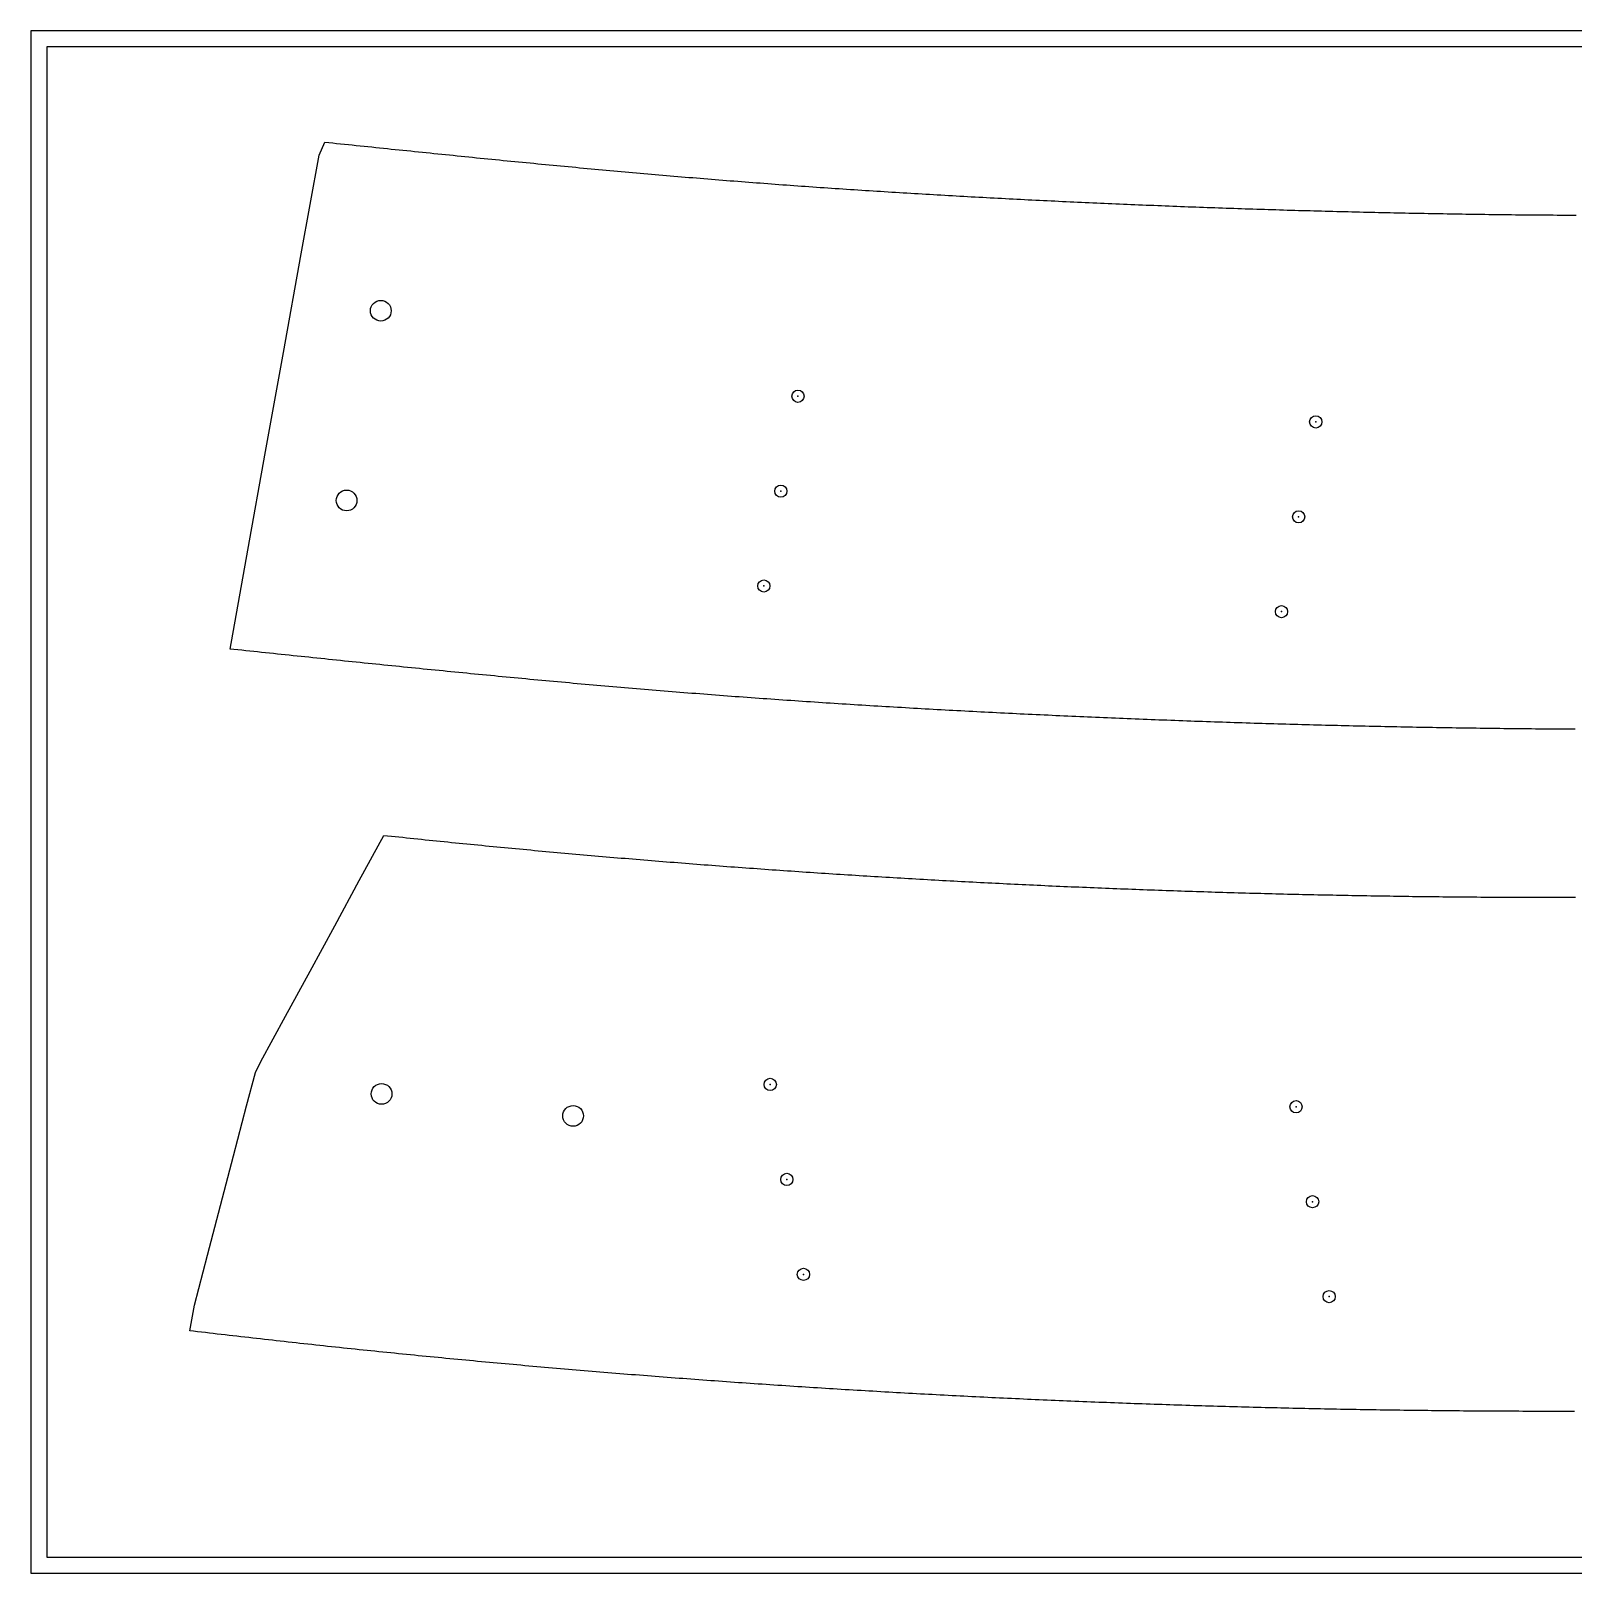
# Model space of a CAD drawing. Extents: x 15 to 497, y 19 to 601.
# Drawn here: x 351.47 to 399.47, y 81.06 to 129.06 of the extents above; entities that cross this region are included whole.
import ezdxf

# ---------------------------------------------------------------- set-up
doc = ezdxf.new("R2010")
doc.units = 0
doc.header["$PDMODE"] = 32
doc.header["$PDSIZE"] = 0.38
doc.layers.get('0').update_dxf_attribs({"linetype": 'CONTINUOUS'})
for name, color, linetype in [('CUT_SHEET', 1, 'CONTINUOUS'), ('DRILLING', 3, 'CONTINUOUS'), ('ENGRAVE', 4, 'CONTINUOUS')]:
    doc.layers.add(name, color=color, linetype=linetype)

# ---------------------------------------------------------------- blocks, each defined once
blk = doc.blocks.new('*U761')
at = {"layer": 'ENGRAVE'}
blk.add_point((0, 0), dxfattribs=at)
blk = doc.blocks.new('*U762')
at = {"layer": 'ENGRAVE', "color": 0, "linetype": 'BYBLOCK'}
for p in [(0, 0), (3, 0), (6, 0)]:
    blk.add_blockref('*U761', p, dxfattribs=at)
blk = doc.blocks.new('*U763')
at = {"layer": 'ENGRAVE'}
blk.add_point((0, 0), dxfattribs=at)
blk = doc.blocks.new('*U764')
at = {"layer": 'ENGRAVE', "color": 0, "linetype": 'BYBLOCK'}
for p in [(0, 0), (3, 0), (6, 0)]:
    blk.add_blockref('*U763', p, dxfattribs=at)
blk = doc.blocks.new('*U803')
at = {"layer": 'ENGRAVE'}
blk.add_point((0, 0), dxfattribs=at)
blk = doc.blocks.new('*U804')
at = {"layer": 'ENGRAVE', "color": 0, "linetype": 'BYBLOCK'}
for p in [(0, 0), (3, 0), (6, 0)]:
    blk.add_blockref('*U803', p, dxfattribs=at)
blk = doc.blocks.new('*U805')
at = {"layer": 'ENGRAVE'}
blk.add_point((0, 0), dxfattribs=at)
blk = doc.blocks.new('*U806')
at = {"layer": 'ENGRAVE', "color": 0, "linetype": 'BYBLOCK'}
for p in [(0, 0), (3, 0), (6, 0)]:
    blk.add_blockref('*U805', p, dxfattribs=at)

msp = doc.modelspace()

# ---------------------------------------------------------------- linework, layer by layer
for points in [[(357.671, 109.82, 0), (358.226, 112.895, 0), (358.78, 115.971, 0), (359.334, 119.046, 0), (359.888, 122.121, 0), (360.443, 125.197, 0), (360.623, 125.599, 0), (360.745, 125.586, 0), (360.867, 125.573, 0), (360.989, 125.56, 0), (361.111, 125.548, 0), (361.233, 125.535, 0), (361.354, 125.522, 0), (361.476, 125.51, 0), (361.598, 125.497, 0), (361.719, 125.484, 0), (361.841, 125.472, 0), (361.962, 125.459, 0), (362.084, 125.447, 0), (362.205, 125.434, 0), (362.326, 125.421, 0), (362.448, 125.409, 0), (362.569, 125.396, 0), (362.69, 125.384, 0), (362.811, 125.371, 0), (362.932, 125.359, 0), (363.053, 125.346, 0), (363.174, 125.334, 0), (363.295, 125.322, 0), (363.415, 125.309, 0), (363.536, 125.297, 0), (363.657, 125.285, 0), (363.777, 125.272, 0), (363.898, 125.26, 0), (364.018, 125.248, 0), (364.139, 125.235, 0), (364.259, 125.223, 0), (364.379, 125.211, 0), (364.499, 125.199, 0), (364.62, 125.187, 0), (364.74, 125.175, 0), (364.86, 125.162, 0), (364.98, 125.15, 0), (365.1, 125.138, 0), (365.22, 125.126, 0), (365.339, 125.114, 0), (365.459, 125.102, 0), (365.579, 125.09, 0), (365.698, 125.079, 0), (365.818, 125.067, 0), (365.937, 125.055, 0), (366.057, 125.043, 0), (366.176, 125.031, 0), (366.296, 125.02, 0), (366.415, 125.008, 0), (366.534, 124.996, 0), (366.653, 124.984, 0), (366.772, 124.973, 0), (366.891, 124.961, 0), (367.01, 124.95, 0), (367.129, 124.938, 0), (367.248, 124.927, 0), (367.367, 124.915, 0), (367.486, 124.904, 0), (367.604, 124.893, 0), (367.723, 124.881, 0), (367.842, 124.87, 0), (367.96, 124.859, 0), (368.079, 124.848, 0), (368.197, 124.836, 0), (368.315, 124.825, 0), (368.434, 124.814, 0), (368.552, 124.803, 0), (368.67, 124.792, 0), (368.788, 124.781, 0), (368.906, 124.77, 0), (369.024, 124.759, 0), (369.142, 124.748, 0), (369.26, 124.738, 0), (369.378, 124.727, 0), (369.495, 124.716, 0), (369.613, 124.705, 0), (369.731, 124.695, 0), (369.848, 124.684, 0), (369.966, 124.674, 0), (370.083, 124.663, 0), (370.201, 124.653, 0), (370.318, 124.642, 0), (370.435, 124.632, 0), (370.553, 124.622, 0), (370.67, 124.611, 0), (370.787, 124.601, 0), (370.904, 124.591, 0), (371.021, 124.581, 0), (371.138, 124.571, 0), (371.255, 124.561, 0), (371.372, 124.551, 0), (371.488, 124.541, 0), (371.605, 124.531, 0), (371.722, 124.521, 0), (371.838, 124.512, 0), (371.955, 124.502, 0), (372.072, 124.492, 0), (372.188, 124.483, 0), (372.305, 124.473, 0), (372.421, 124.463, 0), (372.538, 124.454, 0), (372.655, 124.445, 0), (372.771, 124.435, 0), (372.888, 124.426, 0), (373.004, 124.417, 0), (373.121, 124.407, 0), (373.237, 124.398, 0), (373.354, 124.389, 0), (373.471, 124.38, 0), (373.587, 124.371, 0), (373.704, 124.362, 0), (373.82, 124.353, 0), (373.937, 124.344, 0), (374.054, 124.335, 0), (374.17, 124.326, 0), (374.287, 124.317, 0), (374.404, 124.309, 0), (374.52, 124.3, 0), (374.637, 124.291, 0), (374.754, 124.283, 0), (374.871, 124.274, 0), (374.988, 124.266, 0), (375.105, 124.257, 0), (375.221, 124.249, 0), (375.338, 124.24, 0), (375.455, 124.232, 0), (375.572, 124.224, 0), (375.689, 124.216, 0), (375.806, 124.207, 0), (375.923, 124.199, 0), (376.041, 124.191, 0), (376.158, 124.183, 0), (376.275, 124.175, 0), (376.392, 124.167, 0), (376.509, 124.159, 0), (376.626, 124.151, 0), (376.744, 124.143, 0), (376.861, 124.135, 0), (376.978, 124.128, 0), (377.095, 124.12, 0), (377.213, 124.112, 0), (377.33, 124.105, 0), (377.447, 124.097, 0), (377.565, 124.089, 0), (377.682, 124.082, 0), (377.799, 124.074, 0), (377.917, 124.067, 0), (378.034, 124.059, 0), (378.152, 124.052, 0), (378.269, 124.045, 0), (378.387, 124.037, 0), (378.504, 124.03, 0), (378.622, 124.023, 0), (378.739, 124.016, 0), (378.857, 124.009, 0), (378.975, 124.002, 0), (379.092, 123.995, 0), (379.21, 123.988, 0), (379.328, 123.981, 0), (379.445, 123.974, 0), (379.563, 123.967, 0), (379.681, 123.96, 0), (379.798, 123.953, 0), (379.916, 123.946, 0), (380.034, 123.94, 0), (380.152, 123.933, 0), (380.27, 123.926, 0), (380.387, 123.92, 0), (380.505, 123.913, 0), (380.623, 123.907, 0), (380.741, 123.9, 0), (380.859, 123.894, 0), (380.977, 123.887, 0), (381.095, 123.881, 0), (381.213, 123.874, 0), (381.331, 123.868, 0), (381.449, 123.862, 0), (381.567, 123.856, 0), (381.685, 123.849, 0), (381.803, 123.843, 0), (381.921, 123.837, 0), (382.039, 123.831, 0), (382.158, 123.825, 0), (382.276, 123.819, 0), (382.394, 123.813, 0), (382.512, 123.807, 0), (382.63, 123.801, 0), (382.749, 123.795, 0), (382.867, 123.789, 0), (382.985, 123.784, 0), (383.104, 123.778, 0), (383.222, 123.772, 0), (383.34, 123.766, 0), (383.459, 123.761, 0), (383.577, 123.755, 0), (383.695, 123.75, 0), (383.814, 123.744, 0), (383.932, 123.739, 0), (384.051, 123.733, 0), (384.169, 123.728, 0), (384.288, 123.722, 0), (384.406, 123.717, 0), (384.525, 123.712, 0), (384.643, 123.706, 0), (384.762, 123.701, 0), (384.88, 123.696, 0), (384.999, 123.691, 0), (385.118, 123.685, 0), (385.236, 123.68, 0), (385.355, 123.675, 0), (385.474, 123.67, 0), (385.592, 123.665, 0), (385.711, 123.66, 0), (385.83, 123.655, 0), (385.948, 123.65, 0), (386.067, 123.645, 0), (386.186, 123.64, 0), (386.304, 123.636, 0), (386.423, 123.631, 0), (386.542, 123.626, 0), (386.66, 123.621, 0), (386.779, 123.617, 0), (386.897, 123.612, 0), (387.016, 123.607, 0), (387.135, 123.603, 0), (387.253, 123.598, 0), (387.372, 123.594, 0), (387.491, 123.589, 0), (387.609, 123.585, 0), (387.728, 123.58, 0), (387.846, 123.576, 0), (387.965, 123.572, 0), (388.084, 123.567, 0), (388.202, 123.563, 0), (388.321, 123.559, 0), (388.439, 123.555, 0), (388.558, 123.551, 0), (388.677, 123.547, 0), (388.795, 123.542, 0), (388.914, 123.538, 0), (389.032, 123.534, 0), (389.151, 123.53, 0), (389.269, 123.526, 0), (389.388, 123.523, 0), (389.507, 123.519, 0), (389.625, 123.515, 0), (389.744, 123.511, 0), (389.862, 123.507, 0), (389.981, 123.504, 0), (390.099, 123.5, 0), (390.218, 123.496, 0), (390.336, 123.493, 0), (390.455, 123.489, 0), (390.573, 123.485, 0), (390.692, 123.482, 0), (390.811, 123.478, 0), (390.929, 123.475, 0), (391.048, 123.472, 0), (391.166, 123.468, 0), (391.285, 123.465, 0), (391.403, 123.462, 0), (391.522, 123.458, 0), (391.64, 123.455, 0), (391.758, 123.452, 0), (391.877, 123.449, 0), (391.995, 123.446, 0), (392.114, 123.443, 0), (392.232, 123.44, 0), (392.351, 123.437, 0), (392.469, 123.434, 0), (392.588, 123.431, 0), (392.706, 123.428, 0), (392.824, 123.425, 0), (392.943, 123.422, 0), (393.061, 123.419, 0), (393.18, 123.417, 0), (393.298, 123.414, 0), (393.416, 123.411, 0), (393.535, 123.409, 0), (393.653, 123.406, 0), (393.772, 123.403, 0), (393.89, 123.401, 0), (394.008, 123.398, 0), (394.127, 123.396, 0), (394.245, 123.394, 0), (394.363, 123.391, 0), (394.482, 123.389, 0), (394.6, 123.387, 0), (394.718, 123.384, 0), (394.837, 123.382, 0), (394.955, 123.38, 0), (395.073, 123.378, 0), (395.191, 123.376, 0), (395.31, 123.374, 0), (395.428, 123.372, 0), (395.546, 123.37, 0), (395.664, 123.368, 0), (395.783, 123.366, 0), (395.901, 123.364, 0), (396.019, 123.362, 0), (396.137, 123.36, 0), (396.256, 123.358, 0), (396.374, 123.357, 0), (396.492, 123.355, 0), (396.61, 123.353, 0), (396.728, 123.352, 0), (396.847, 123.35, 0), (396.965, 123.349, 0), (397.083, 123.347, 0), (397.201, 123.346, 0), (397.319, 123.344, 0), (397.437, 123.343, 0), (397.555, 123.342, 0), (397.674, 123.34, 0), (397.792, 123.339, 0), (397.91, 123.338, 0), (398.028, 123.337, 0), (398.146, 123.336, 0), (398.264, 123.335, 0), (398.382, 123.333, 0), (398.5, 123.332, 0), (398.619, 123.331, 0), (398.737, 123.331, 0), (398.855, 123.33, 0), (398.973, 123.329, 0), (399.091, 123.328, 0), (399.209, 123.327, 0), (399.327, 123.326, 0), (399.445, 123.326, 0), (399.563, 123.325, 0)], [(399.537, 107.325, 0), (399.413, 107.325, 0), (399.29, 107.326, 0), (399.167, 107.327, 0), (399.043, 107.328, 0), (398.92, 107.329, 0), (398.796, 107.329, 0), (398.673, 107.33, 0), (398.55, 107.331, 0), (398.426, 107.332, 0), (398.303, 107.333, 0), (398.179, 107.335, 0), (398.056, 107.336, 0), (397.933, 107.337, 0), (397.809, 107.338, 0), (397.686, 107.339, 0), (397.562, 107.341, 0), (397.439, 107.342, 0), (397.316, 107.343, 0), (397.192, 107.345, 0), (397.069, 107.346, 0), (396.945, 107.348, 0), (396.822, 107.349, 0), (396.699, 107.351, 0), (396.575, 107.352, 0), (396.452, 107.354, 0), (396.328, 107.356, 0), (396.205, 107.358, 0), (396.082, 107.359, 0), (395.958, 107.361, 0), (395.835, 107.363, 0), (395.711, 107.365, 0), (395.588, 107.367, 0), (395.465, 107.369, 0), (395.341, 107.371, 0), (395.218, 107.373, 0), (395.094, 107.375, 0), (394.971, 107.377, 0), (394.848, 107.379, 0), (394.724, 107.381, 0), (394.601, 107.384, 0), (394.477, 107.386, 0), (394.354, 107.388, 0), (394.231, 107.391, 0), (394.107, 107.393, 0), (393.984, 107.396, 0), (393.86, 107.398, 0), (393.737, 107.401, 0), (393.614, 107.403, 0), (393.49, 107.406, 0), (393.367, 107.408, 0), (393.244, 107.411, 0), (393.12, 107.414, 0), (392.997, 107.417, 0), (392.873, 107.419, 0), (392.75, 107.422, 0), (392.627, 107.425, 0), (392.503, 107.428, 0), (392.38, 107.431, 0), (392.256, 107.434, 0), (392.133, 107.437, 0), (392.01, 107.44, 0), (391.886, 107.443, 0), (391.763, 107.446, 0), (391.64, 107.449, 0), (391.516, 107.453, 0), (391.393, 107.456, 0), (391.269, 107.459, 0), (391.146, 107.463, 0), (391.023, 107.466, 0), (390.899, 107.469, 0), (390.776, 107.473, 0), (390.653, 107.476, 0), (390.529, 107.48, 0), (390.406, 107.483, 0), (390.283, 107.487, 0), (390.159, 107.491, 0), (390.036, 107.494, 0), (389.912, 107.498, 0), (389.789, 107.502, 0), (389.666, 107.506, 0), (389.542, 107.509, 0), (389.419, 107.513, 0), (389.296, 107.517, 0), (389.172, 107.521, 0), (389.049, 107.525, 0), (388.926, 107.529, 0), (388.802, 107.533, 0), (388.679, 107.537, 0), (388.556, 107.541, 0), (388.432, 107.546, 0), (388.309, 107.55, 0), (388.186, 107.554, 0), (388.062, 107.558, 0), (387.939, 107.563, 0), (387.816, 107.567, 0), (387.692, 107.571, 0), (387.569, 107.576, 0), (387.445, 107.58, 0), (387.322, 107.585, 0), (387.199, 107.589, 0), (387.075, 107.594, 0), (386.952, 107.598, 0), (386.829, 107.603, 0), (386.705, 107.608, 0), (386.582, 107.612, 0), (386.459, 107.617, 0), (386.335, 107.622, 0), (386.212, 107.627, 0), (386.089, 107.631, 0), (385.966, 107.636, 0), (385.842, 107.641, 0), (385.719, 107.646, 0), (385.596, 107.651, 0), (385.472, 107.656, 0), (385.349, 107.661, 0), (385.226, 107.666, 0), (385.102, 107.672, 0), (384.979, 107.677, 0), (384.856, 107.682, 0), (384.732, 107.687, 0), (384.609, 107.692, 0), (384.486, 107.698, 0), (384.362, 107.703, 0), (384.239, 107.709, 0), (384.116, 107.714, 0), (383.993, 107.719, 0), (383.869, 107.725, 0), (383.746, 107.73, 0), (383.623, 107.736, 0), (383.499, 107.742, 0), (383.376, 107.747, 0), (383.253, 107.753, 0), (383.129, 107.759, 0), (383.006, 107.764, 0), (382.883, 107.77, 0), (382.76, 107.776, 0), (382.636, 107.782, 0), (382.513, 107.788, 0), (382.39, 107.794, 0), (382.266, 107.8, 0), (382.143, 107.806, 0), (382.02, 107.812, 0), (381.897, 107.818, 0), (381.773, 107.824, 0), (381.65, 107.83, 0), (381.527, 107.836, 0), (381.404, 107.843, 0), (381.28, 107.849, 0), (381.157, 107.855, 0), (381.034, 107.862, 0), (380.911, 107.868, 0), (380.787, 107.874, 0), (380.664, 107.881, 0), (380.541, 107.888, 0), (380.418, 107.894, 0), (380.294, 107.901, 0), (380.171, 107.907, 0), (380.048, 107.914, 0), (379.925, 107.921, 0), (379.801, 107.928, 0), (379.678, 107.934, 0), (379.555, 107.941, 0), (379.432, 107.948, 0), (379.308, 107.955, 0), (379.185, 107.962, 0), (379.062, 107.969, 0), (378.939, 107.976, 0), (378.816, 107.983, 0), (378.692, 107.99, 0), (378.569, 107.998, 0), (378.446, 108.005, 0), (378.323, 108.012, 0), (378.2, 108.019, 0), (378.076, 108.027, 0), (377.953, 108.034, 0), (377.83, 108.042, 0), (377.707, 108.049, 0), (377.584, 108.057, 0), (377.46, 108.064, 0), (377.337, 108.072, 0), (377.214, 108.079, 0), (377.091, 108.087, 0), (376.968, 108.095, 0), (376.845, 108.103, 0), (376.721, 108.111, 0), (376.598, 108.118, 0), (376.475, 108.126, 0), (376.352, 108.134, 0), (376.229, 108.142, 0), (376.106, 108.15, 0), (375.982, 108.159, 0), (375.859, 108.167, 0), (375.736, 108.175, 0), (375.613, 108.183, 0), (375.49, 108.191, 0), (375.367, 108.2, 0), (375.244, 108.208, 0), (375.121, 108.217, 0), (374.997, 108.225, 0), (374.874, 108.234, 0), (374.751, 108.242, 0), (374.628, 108.251, 0), (374.505, 108.259, 0), (374.382, 108.268, 0), (374.259, 108.277, 0), (374.136, 108.286, 0), (374.013, 108.294, 0), (373.89, 108.303, 0), (373.766, 108.312, 0), (373.643, 108.321, 0), (373.52, 108.33, 0), (373.397, 108.339, 0), (373.274, 108.349, 0), (373.151, 108.358, 0), (373.028, 108.367, 0), (372.905, 108.376, 0), (372.782, 108.386, 0), (372.659, 108.395, 0), (372.536, 108.404, 0), (372.413, 108.414, 0), (372.29, 108.423, 0), (372.167, 108.433, 0), (372.044, 108.443, 0), (371.921, 108.452, 0), (371.798, 108.462, 0), (371.675, 108.472, 0), (371.552, 108.482, 0), (371.429, 108.491, 0), (371.306, 108.501, 0), (371.183, 108.511, 0), (371.06, 108.521, 0), (370.937, 108.531, 0), (370.814, 108.542, 0), (370.691, 108.552, 0), (370.568, 108.562, 0), (370.445, 108.572, 0), (370.322, 108.583, 0), (370.199, 108.593, 0), (370.076, 108.603, 0), (369.953, 108.614, 0), (369.83, 108.624, 0), (369.707, 108.635, 0), (369.584, 108.645, 0), (369.461, 108.656, 0), (369.338, 108.667, 0), (369.215, 108.678, 0), (369.092, 108.688, 0), (368.969, 108.699, 0), (368.846, 108.71, 0), (368.724, 108.721, 0), (368.601, 108.732, 0), (368.478, 108.743, 0), (368.355, 108.754, 0), (368.232, 108.765, 0), (368.109, 108.776, 0), (367.986, 108.787, 0), (367.863, 108.799, 0), (367.74, 108.81, 0), (367.617, 108.821, 0), (367.495, 108.832, 0), (367.372, 108.844, 0), (367.249, 108.855, 0), (367.126, 108.867, 0), (367.003, 108.878, 0), (366.88, 108.89, 0), (366.757, 108.901, 0), (366.635, 108.913, 0), (366.512, 108.924, 0), (366.389, 108.936, 0), (366.266, 108.948, 0), (366.143, 108.959, 0), (366.02, 108.971, 0), (365.897, 108.983, 0), (365.775, 108.995, 0), (365.652, 109.006, 0), (365.529, 109.018, 0), (365.406, 109.03, 0), (365.283, 109.042, 0), (365.16, 109.054, 0), (365.038, 109.066, 0), (364.915, 109.078, 0), (364.792, 109.09, 0), (364.669, 109.102, 0), (364.546, 109.114, 0), (364.424, 109.126, 0), (364.301, 109.139, 0), (364.178, 109.151, 0), (364.055, 109.163, 0), (363.932, 109.175, 0), (363.81, 109.187, 0), (363.687, 109.2, 0), (363.564, 109.212, 0), (363.441, 109.224, 0), (363.318, 109.237, 0), (363.196, 109.249, 0), (363.073, 109.261, 0), (362.95, 109.274, 0), (362.827, 109.286, 0), (362.704, 109.299, 0), (362.582, 109.311, 0), (362.459, 109.324, 0), (362.336, 109.336, 0), (362.213, 109.349, 0), (362.091, 109.361, 0), (361.968, 109.374, 0), (361.845, 109.386, 0), (361.722, 109.399, 0), (361.599, 109.412, 0), (361.477, 109.424, 0), (361.354, 109.437, 0), (361.231, 109.449, 0), (361.108, 109.462, 0), (360.986, 109.475, 0), (360.863, 109.487, 0), (360.74, 109.5, 0), (360.617, 109.513, 0), (360.495, 109.526, 0), (360.372, 109.538, 0), (360.249, 109.551, 0), (360.126, 109.564, 0), (360.004, 109.577, 0), (359.881, 109.589, 0), (359.758, 109.602, 0), (359.635, 109.615, 0), (359.512, 109.628, 0), (359.39, 109.64, 0), (359.267, 109.653, 0), (359.144, 109.666, 0), (359.021, 109.679, 0), (358.899, 109.692, 0), (358.776, 109.705, 0), (358.653, 109.717, 0), (358.53, 109.73, 0), (358.408, 109.743, 0), (358.285, 109.756, 0), (358.162, 109.769, 0), (358.039, 109.782, 0), (357.917, 109.794, 0), (357.794, 109.807, 0), (357.671, 109.82, 0)], [(399.511, 86.0955, 0), (399.388, 86.0954, 0), (399.264, 86.0953, 0), (399.141, 86.0952, 0), (399.017, 86.0952, 0), (398.894, 86.0953, 0), (398.771, 86.0954, 0), (398.647, 86.0955, 0), (398.524, 86.0956, 0), (398.4, 86.0958, 0), (398.277, 86.0961, 0), (398.153, 86.0964, 0), (398.03, 86.0967, 0), (397.907, 86.0971, 0), (397.783, 86.0975, 0), (397.66, 86.0979, 0), (397.536, 86.0984, 0), (397.413, 86.099, 0), (397.29, 86.0996, 0), (397.166, 86.1002, 0), (397.043, 86.1008, 0), (396.919, 86.1016, 0), (396.796, 86.1023, 0), (396.673, 86.1031, 0), (396.549, 86.1039, 0), (396.426, 86.1048, 0), (396.302, 86.1057, 0), (396.179, 86.1067, 0), (396.056, 86.1077, 0), (395.932, 86.1087, 0), (395.809, 86.1098, 0), (395.685, 86.1109, 0), (395.562, 86.1121, 0), (395.439, 86.1133, 0), (395.315, 86.1145, 0), (395.192, 86.1158, 0), (395.068, 86.1171, 0), (394.945, 86.1185, 0), (394.821, 86.1199, 0), (394.698, 86.1214, 0), (394.575, 86.1229, 0), (394.451, 86.1244, 0), (394.328, 86.126, 0), (394.204, 86.1276, 0), (394.081, 86.1293, 0), (393.958, 86.131, 0), (393.834, 86.1327, 0), (393.711, 86.1345, 0), (393.587, 86.1363, 0), (393.464, 86.1382, 0), (393.341, 86.1401, 0), (393.217, 86.1421, 0), (393.094, 86.1441, 0), (392.971, 86.1461, 0), (392.847, 86.1482, 0), (392.724, 86.1503, 0), (392.6, 86.1525, 0), (392.477, 86.1547, 0), (392.354, 86.1569, 0), (392.23, 86.1592, 0), (392.107, 86.1616, 0), (391.983, 86.1639, 0), (391.86, 86.1663, 0), (391.737, 86.1688, 0), (391.613, 86.1713, 0), (391.49, 86.1738, 0), (391.366, 86.1764, 0), (391.243, 86.179, 0), (391.12, 86.1817, 0), (390.996, 86.1844, 0), (390.873, 86.1871, 0), (390.75, 86.1899, 0), (390.626, 86.1927, 0), (390.503, 86.1956, 0), (390.379, 86.1985, 0), (390.256, 86.2015, 0), (390.133, 86.2045, 0), (390.009, 86.2075, 0), (389.886, 86.2106, 0), (389.762, 86.2137, 0), (389.639, 86.2169, 0), (389.516, 86.2201, 0), (389.392, 86.2233, 0), (389.269, 86.2266, 0), (389.146, 86.2299, 0), (389.022, 86.2333, 0), (388.899, 86.2367, 0), (388.776, 86.2401, 0), (388.652, 86.2436, 0), (388.529, 86.2472, 0), (388.405, 86.2507, 0), (388.282, 86.2544, 0), (388.159, 86.258, 0), (388.035, 86.2617, 0), (387.912, 86.2654, 0), (387.789, 86.2692, 0), (387.665, 86.2731, 0), (387.542, 86.2769, 0), (387.419, 86.2808, 0), (387.295, 86.2848, 0), (387.172, 86.2888, 0), (387.049, 86.2928, 0), (386.925, 86.2969, 0), (386.802, 86.301, 0), (386.679, 86.3051, 0), (386.555, 86.3093, 0), (386.432, 86.3135, 0), (386.308, 86.3178, 0), (386.185, 86.3221, 0), (386.062, 86.3265, 0), (385.938, 86.3309, 0), (385.815, 86.3353, 0), (385.692, 86.3398, 0), (385.568, 86.3444, 0), (385.445, 86.3489, 0), (385.322, 86.3535, 0), (385.198, 86.3582, 0), (385.075, 86.3629, 0), (384.952, 86.3676, 0), (384.829, 86.3724, 0), (384.705, 86.3772, 0), (384.582, 86.382, 0), (384.459, 86.3869, 0), (384.335, 86.3919, 0), (384.212, 86.3969, 0), (384.089, 86.4019, 0), (383.965, 86.4069, 0), (383.842, 86.412, 0), (383.719, 86.4172, 0), (383.595, 86.4224, 0), (383.472, 86.4276, 0), (383.349, 86.4329, 0), (383.225, 86.4382, 0), (383.102, 86.4435, 0), (382.979, 86.4489, 0), (382.856, 86.4544, 0), (382.732, 86.4598, 0), (382.609, 86.4654, 0), (382.486, 86.4709, 0), (382.362, 86.4765, 0), (382.239, 86.4822, 0), (382.116, 86.4878, 0), (381.993, 86.4936, 0), (381.869, 86.4993, 0), (381.746, 86.5051, 0), (381.623, 86.511, 0), (381.499, 86.5169, 0), (381.376, 86.5228, 0), (381.253, 86.5288, 0), (381.13, 86.5348, 0), (381.006, 86.5409, 0), (380.883, 86.547, 0), (380.76, 86.5531, 0), (380.637, 86.5593, 0), (380.513, 86.5655, 0), (380.39, 86.5718, 0), (380.267, 86.5781, 0), (380.144, 86.5844, 0), (380.02, 86.5908, 0), (379.897, 86.5973, 0), (379.774, 86.6037, 0), (379.651, 86.6103, 0), (379.527, 86.6168, 0), (379.404, 86.6234, 0), (379.281, 86.6301, 0), (379.158, 86.6367, 0), (379.034, 86.6435, 0), (378.911, 86.6502, 0), (378.788, 86.657, 0), (378.665, 86.6639, 0), (378.541, 86.6708, 0), (378.418, 86.6777, 0), (378.295, 86.6847, 0), (378.172, 86.6917, 0), (378.049, 86.6988, 0), (377.925, 86.7059, 0), (377.802, 86.713, 0), (377.679, 86.7202, 0), (377.556, 86.7274, 0), (377.433, 86.7347, 0), (377.309, 86.742, 0), (377.186, 86.7494, 0), (377.063, 86.7568, 0), (376.94, 86.7642, 0), (376.817, 86.7717, 0), (376.693, 86.7792, 0), (376.57, 86.7868, 0), (376.447, 86.7944, 0), (376.324, 86.802, 0), (376.201, 86.8097, 0), (376.078, 86.8175, 0), (375.954, 86.8252, 0), (375.831, 86.833, 0), (375.708, 86.8409, 0), (375.585, 86.8488, 0), (375.462, 86.8568, 0), (375.339, 86.8647, 0), (375.215, 86.8728, 0), (375.092, 86.8808, 0), (374.969, 86.8889, 0), (374.846, 86.8971, 0), (374.723, 86.9053, 0), (374.6, 86.9135, 0), (374.476, 86.9218, 0), (374.353, 86.9301, 0), (374.23, 86.9385, 0), (374.107, 86.9469, 0), (373.984, 86.9554, 0), (373.861, 86.9639, 0), (373.738, 86.9724, 0), (373.615, 86.981, 0), (373.492, 86.9896, 0), (373.368, 86.9983, 0), (373.245, 87.007, 0), (373.122, 87.0157, 0), (372.999, 87.0245, 0), (372.876, 87.0333, 0), (372.753, 87.0422, 0), (372.63, 87.0511, 0), (372.507, 87.0601, 0), (372.384, 87.0691, 0), (372.261, 87.0781, 0), (372.137, 87.0872, 0), (372.014, 87.0963, 0), (371.891, 87.1055, 0), (371.768, 87.1147, 0), (371.645, 87.124, 0), (371.522, 87.1333, 0), (371.399, 87.1426, 0), (371.276, 87.152, 0), (371.153, 87.1614, 0), (371.03, 87.1709, 0), (370.907, 87.1804, 0), (370.784, 87.19, 0), (370.661, 87.1996, 0), (370.538, 87.2092, 0), (370.415, 87.2189, 0), (370.292, 87.2286, 0), (370.169, 87.2384, 0), (370.046, 87.2482, 0), (369.923, 87.2581, 0), (369.8, 87.268, 0), (369.677, 87.2779, 0), (369.554, 87.2879, 0), (369.431, 87.2979, 0), (369.308, 87.308, 0), (369.185, 87.3181, 0), (369.062, 87.3282, 0), (368.939, 87.3384, 0), (368.816, 87.3487, 0), (368.693, 87.359, 0), (368.57, 87.3693, 0), (368.447, 87.3797, 0), (368.324, 87.3901, 0), (368.201, 87.4005, 0), (368.078, 87.411, 0), (367.955, 87.4216, 0), (367.832, 87.4321, 0), (367.709, 87.4428, 0), (367.586, 87.4534, 0), (367.463, 87.4641, 0), (367.34, 87.4749, 0), (367.217, 87.4857, 0), (367.094, 87.4965, 0), (366.971, 87.5074, 0), (366.848, 87.5183, 0), (366.725, 87.5293, 0), (366.602, 87.5403, 0), (366.479, 87.5514, 0), (366.357, 87.5625, 0), (366.234, 87.5736, 0), (366.111, 87.5848, 0), (365.988, 87.596, 0), (365.865, 87.6073, 0), (365.742, 87.6186, 0), (365.619, 87.63, 0), (365.496, 87.6414, 0), (365.373, 87.6528, 0), (365.25, 87.6643, 0), (365.128, 87.6758, 0), (365.005, 87.6874, 0), (364.882, 87.699, 0), (364.759, 87.7107, 0), (364.636, 87.7224, 0), (364.513, 87.7341, 0), (364.39, 87.7459, 0), (364.268, 87.7577, 0), (364.145, 87.7696, 0), (364.022, 87.7815, 0), (363.899, 87.7935, 0), (363.776, 87.8055, 0), (363.653, 87.8175, 0), (363.531, 87.8296, 0), (363.408, 87.8417, 0), (363.285, 87.8539, 0), (363.162, 87.8661, 0), (363.039, 87.8784, 0), (362.917, 87.8907, 0), (362.794, 87.903, 0), (362.671, 87.9154, 0), (362.548, 87.9279, 0), (362.425, 87.9404, 0), (362.303, 87.9529, 0), (362.18, 87.9654, 0), (362.057, 87.978, 0), (361.934, 87.9907, 0), (361.812, 88.0034, 0), (361.689, 88.0161, 0), (361.566, 88.0289, 0), (361.443, 88.0417, 0), (361.321, 88.0546, 0), (361.198, 88.0675, 0), (361.075, 88.0805, 0), (360.952, 88.0935, 0), (360.83, 88.1065, 0), (360.707, 88.1196, 0), (360.584, 88.1327, 0), (360.461, 88.1459, 0), (360.339, 88.1591, 0), (360.216, 88.1724, 0), (360.093, 88.1857, 0), (359.971, 88.199, 0), (359.848, 88.2124, 0), (359.725, 88.2259, 0), (359.603, 88.2393, 0), (359.48, 88.2528, 0), (359.357, 88.2664, 0), (359.235, 88.28, 0), (359.112, 88.2937, 0), (358.989, 88.3074, 0), (358.867, 88.3211, 0), (358.744, 88.3349, 0), (358.621, 88.3487, 0), (358.499, 88.3626, 0), (358.376, 88.3765, 0), (358.253, 88.3904, 0), (358.131, 88.4044, 0), (358.008, 88.4185, 0), (357.886, 88.4326, 0), (357.763, 88.4467, 0), (357.64, 88.4609, 0), (357.518, 88.4751, 0), (357.395, 88.4894, 0), (357.273, 88.5037, 0), (357.15, 88.518, 0), (357.027, 88.5324, 0), (356.905, 88.5468, 0), (356.782, 88.5613, 0), (356.66, 88.5758, 0), (356.537, 88.5904, 0), (356.415, 88.605, 0), (356.562, 89.4037, 0), (356.968, 90.9539, 0), (357.374, 92.504, 0), (357.78, 94.0542, 0), (358.186, 95.6044, 0), (358.461, 96.6413, 0), (358.631, 96.9846, 0), (359.397, 98.3924, 0), (360.162, 99.8002, 0), (360.928, 101.208, 0), (361.693, 102.616, 0), (362.459, 104.023, 0)], [(362.459, 104.023, 0), (362.576, 104.011, 0), (362.693, 103.999, 0), (362.81, 103.986, 0), (362.927, 103.974, 0), (363.044, 103.962, 0), (363.162, 103.949, 0), (363.279, 103.937, 0), (363.396, 103.925, 0), (363.513, 103.913, 0), (363.63, 103.901, 0), (363.747, 103.889, 0), (363.864, 103.877, 0), (363.982, 103.865, 0), (364.099, 103.853, 0), (364.216, 103.841, 0), (364.333, 103.829, 0), (364.45, 103.817, 0), (364.567, 103.805, 0), (364.685, 103.794, 0), (364.802, 103.782, 0), (364.919, 103.77, 0), (365.036, 103.759, 0), (365.153, 103.747, 0), (365.271, 103.736, 0), (365.388, 103.724, 0), (365.505, 103.713, 0), (365.622, 103.701, 0), (365.74, 103.69, 0), (365.857, 103.679, 0), (365.974, 103.667, 0), (366.091, 103.656, 0), (366.209, 103.645, 0), (366.326, 103.634, 0), (366.443, 103.623, 0), (366.56, 103.612, 0), (366.678, 103.601, 0), (366.795, 103.59, 0), (366.912, 103.579, 0), (367.03, 103.568, 0), (367.147, 103.557, 0), (367.264, 103.546, 0), (367.382, 103.535, 0), (367.499, 103.525, 0), (367.616, 103.514, 0), (367.734, 103.503, 0), (367.851, 103.493, 0), (367.968, 103.482, 0), (368.086, 103.472, 0), (368.203, 103.461, 0), (368.32, 103.451, 0), (368.438, 103.44, 0), (368.555, 103.43, 0), (368.672, 103.419, 0), (368.79, 103.409, 0), (368.907, 103.399, 0), (369.025, 103.389, 0), (369.142, 103.379, 0), (369.259, 103.368, 0), (369.377, 103.358, 0), (369.494, 103.348, 0), (369.612, 103.338, 0), (369.729, 103.328, 0), (369.846, 103.318, 0), (369.964, 103.309, 0), (370.081, 103.299, 0), (370.199, 103.289, 0), (370.316, 103.279, 0), (370.434, 103.269, 0), (370.551, 103.26, 0), (370.669, 103.25, 0), (370.786, 103.24, 0), (370.904, 103.231, 0), (371.021, 103.221, 0), (371.138, 103.212, 0), (371.256, 103.203, 0), (371.373, 103.193, 0), (371.491, 103.184, 0), (371.608, 103.174, 0), (371.726, 103.165, 0), (371.843, 103.156, 0), (371.961, 103.147, 0), (372.078, 103.138, 0), (372.196, 103.129, 0), (372.314, 103.119, 0), (372.431, 103.11, 0), (372.549, 103.101, 0), (372.666, 103.092, 0), (372.784, 103.084, 0), (372.901, 103.075, 0), (373.019, 103.066, 0), (373.136, 103.057, 0), (373.254, 103.048, 0), (373.371, 103.04, 0), (373.489, 103.031, 0), (373.607, 103.022, 0), (373.724, 103.014, 0), (373.842, 103.005, 0), (373.959, 102.997, 0), (374.077, 102.988, 0), (374.195, 102.98, 0), (374.312, 102.971, 0), (374.43, 102.963, 0), (374.547, 102.955, 0), (374.665, 102.947, 0), (374.783, 102.938, 0), (374.9, 102.93, 0), (375.018, 102.922, 0), (375.136, 102.914, 0), (375.253, 102.906, 0), (375.371, 102.898, 0), (375.488, 102.89, 0), (375.606, 102.882, 0), (375.724, 102.874, 0), (375.841, 102.866, 0), (375.959, 102.858, 0), (376.077, 102.851, 0), (376.194, 102.843, 0), (376.312, 102.835, 0), (376.43, 102.828, 0), (376.548, 102.82, 0), (376.665, 102.812, 0), (376.783, 102.805, 0), (376.901, 102.797, 0), (377.018, 102.79, 0), (377.136, 102.782, 0), (377.254, 102.775, 0), (377.371, 102.768, 0), (377.489, 102.76, 0), (377.607, 102.753, 0), (377.725, 102.746, 0), (377.842, 102.739, 0), (377.96, 102.732, 0), (378.078, 102.725, 0), (378.196, 102.718, 0), (378.313, 102.711, 0), (378.431, 102.704, 0), (378.549, 102.697, 0), (378.667, 102.69, 0), (378.784, 102.683, 0), (378.902, 102.676, 0), (379.02, 102.669, 0), (379.138, 102.663, 0), (379.256, 102.656, 0), (379.373, 102.649, 0), (379.491, 102.643, 0), (379.609, 102.636, 0), (379.727, 102.63, 0), (379.845, 102.623, 0), (379.962, 102.617, 0), (380.08, 102.61, 0), (380.198, 102.604, 0), (380.316, 102.598, 0), (380.434, 102.591, 0), (380.551, 102.585, 0), (380.669, 102.579, 0), (380.787, 102.573, 0), (380.905, 102.566, 0), (381.023, 102.56, 0), (381.141, 102.554, 0), (381.258, 102.548, 0), (381.376, 102.542, 0), (381.494, 102.536, 0), (381.612, 102.53, 0), (381.73, 102.525, 0), (381.848, 102.519, 0), (381.966, 102.513, 0), (382.083, 102.507, 0), (382.201, 102.502, 0), (382.319, 102.496, 0), (382.437, 102.49, 0), (382.555, 102.485, 0), (382.673, 102.479, 0), (382.791, 102.474, 0), (382.909, 102.468, 0), (383.027, 102.463, 0), (383.145, 102.457, 0), (383.262, 102.452, 0), (383.38, 102.447, 0), (383.498, 102.442, 0), (383.616, 102.436, 0), (383.734, 102.431, 0), (383.852, 102.426, 0), (383.97, 102.421, 0), (384.088, 102.416, 0), (384.206, 102.411, 0), (384.324, 102.406, 0), (384.442, 102.401, 0), (384.56, 102.396, 0), (384.678, 102.391, 0), (384.796, 102.386, 0), (384.913, 102.382, 0), (385.031, 102.377, 0), (385.149, 102.372, 0), (385.267, 102.367, 0), (385.385, 102.363, 0), (385.503, 102.358, 0), (385.621, 102.354, 0), (385.739, 102.349, 0), (385.857, 102.345, 0), (385.975, 102.34, 0), (386.093, 102.336, 0), (386.211, 102.332, 0), (386.329, 102.327, 0), (386.447, 102.323, 0), (386.565, 102.319, 0), (386.683, 102.315, 0), (386.801, 102.31, 0), (386.919, 102.306, 0), (387.037, 102.302, 0), (387.155, 102.298, 0), (387.273, 102.294, 0), (387.391, 102.29, 0), (387.509, 102.286, 0), (387.627, 102.282, 0), (387.745, 102.279, 0), (387.863, 102.275, 0), (387.981, 102.271, 0), (388.099, 102.267, 0), (388.217, 102.264, 0), (388.335, 102.26, 0), (388.453, 102.256, 0), (388.571, 102.253, 0), (388.689, 102.249, 0), (388.807, 102.246, 0), (388.925, 102.242, 0), (389.043, 102.239, 0), (389.161, 102.236, 0), (389.279, 102.232, 0), (389.397, 102.229, 0), (389.515, 102.226, 0), (389.633, 102.223, 0), (389.751, 102.219, 0), (389.869, 102.216, 0), (389.987, 102.213, 0), (390.105, 102.21, 0), (390.223, 102.207, 0), (390.341, 102.204, 0), (390.459, 102.201, 0), (390.577, 102.198, 0), (390.695, 102.196, 0), (390.813, 102.193, 0), (390.931, 102.19, 0), (391.049, 102.187, 0), (391.167, 102.185, 0), (391.285, 102.182, 0), (391.403, 102.179, 0), (391.521, 102.177, 0), (391.639, 102.174, 0), (391.757, 102.172, 0), (391.875, 102.169, 0), (391.993, 102.167, 0), (392.111, 102.165, 0), (392.229, 102.162, 0), (392.347, 102.16, 0), (392.465, 102.158, 0), (392.583, 102.155, 0), (392.701, 102.153, 0), (392.819, 102.151, 0), (392.937, 102.149, 0), (393.055, 102.147, 0), (393.173, 102.145, 0), (393.291, 102.143, 0), (393.409, 102.141, 0), (393.527, 102.139, 0), (393.645, 102.137, 0), (393.763, 102.136, 0), (393.881, 102.134, 0), (393.999, 102.132, 0), (394.117, 102.13, 0), (394.235, 102.129, 0), (394.353, 102.127, 0), (394.471, 102.125, 0), (394.589, 102.124, 0), (394.707, 102.122, 0), (394.825, 102.121, 0), (394.943, 102.12, 0), (395.061, 102.118, 0), (395.179, 102.117, 0), (395.297, 102.116, 0), (395.415, 102.114, 0), (395.533, 102.113, 0), (395.651, 102.112, 0), (395.769, 102.111, 0), (395.887, 102.11, 0), (396.005, 102.109, 0), (396.123, 102.108, 0), (396.241, 102.107, 0), (396.359, 102.106, 0), (396.477, 102.105, 0), (396.595, 102.104, 0), (396.713, 102.103, 0), (396.831, 102.103, 0), (396.949, 102.102, 0), (397.067, 102.101, 0), (397.185, 102.1, 0), (397.303, 102.1, 0), (397.421, 102.099, 0), (397.539, 102.099, 0), (397.657, 102.098, 0), (397.775, 102.098, 0), (397.893, 102.097, 0), (398.011, 102.097, 0), (398.129, 102.097, 0), (398.247, 102.096, 0), (398.365, 102.096, 0), (398.483, 102.096, 0), (398.601, 102.096, 0), (398.719, 102.096, 0), (398.837, 102.095, 0), (398.955, 102.095, 0), (399.074, 102.095, 0), (399.192, 102.095, 0), (399.31, 102.095, 0), (399.428, 102.096, 0), (399.546, 102.096, 0)]]:
    msp.add_polyline3d(points)
at = {"layer": 'CUT_SHEET'}
for points in [[(351.4721, 129.0613), (351.4721, 81.0613), (447.4721, 81.0613), (447.4721, 129.0613)], [(351.9721, 128.5613), (351.9721, 81.5613), (446.9721, 81.5613), (446.9721, 128.5613)]]:
    msp.add_lwpolyline(points, close=True, dxfattribs=at)
at = {"layer": 'DRILLING'}
for centre in [(362.3635, 120.3505), (361.2992, 114.4456), (362.3873, 95.9761), (368.3482, 95.2925)]:
    msp.add_circle(centre, 0.3225, dxfattribs=at)

# ---------------------------------------------------------------- block references
at = {"layer": 'ENGRAVE', "xscale": -1, "rotation": 259.782967887778}
for name, p in [('*U804', (374.283, 111.7841)), ('*U806', (390.3968, 110.9851))]:
    msp.add_blockref(name, p, dxfattribs=at)
at = {"layer": 'ENGRAVE', "rotation": 99.89229407264887}
for name, p in [('*U764', (375.5159, 90.3606)), ('*U762', (391.8784, 89.6667))]:
    msp.add_blockref(name, p, dxfattribs=at)

doc.saveas('drawing.dxf')
